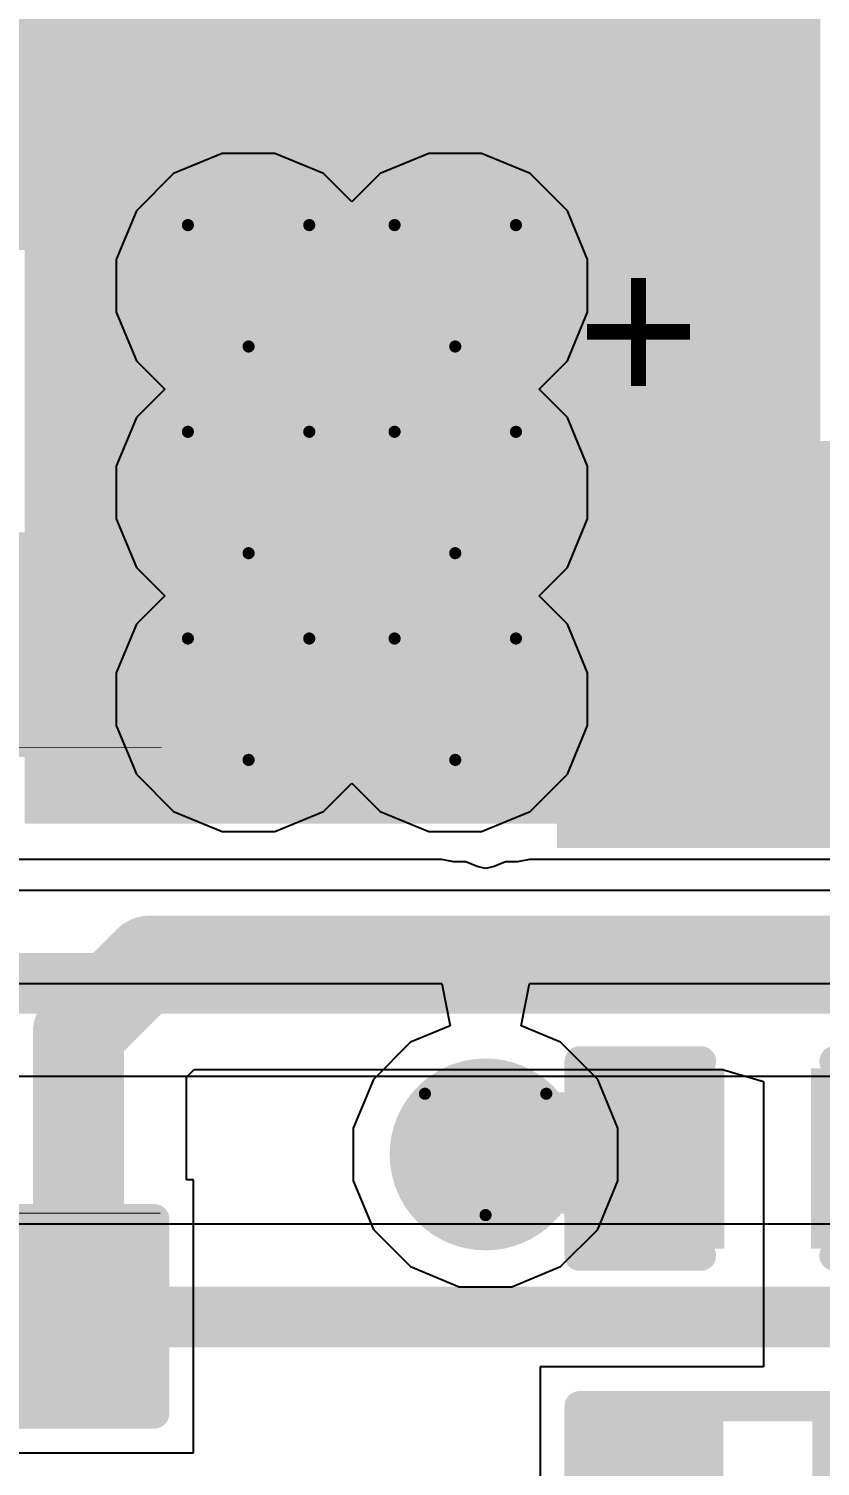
# Model space of a CAD drawing. Header units: inches. Extents: x -6 to 385, y -2 to 98.
# Drawn here: x 12.67 to 15.98, y 6.97 to 12.99 of the extents above; entities that cross this region are included whole.
import ezdxf

# ---------------------------------------------------------------- set-up
doc = ezdxf.new("R2010")
doc.units = ezdxf.units.IN
for name, color, linetype in [('Bottom Layer', 5, 'Continuous'), ('Bottom Overlay', 54, 'Continuous'), ('Bottom Paste', 16, 'Continuous'), ('Bottom Solder', 6, 'Continuous'), ('Drill Drawing', 1, 'Continuous'), ('Layer 1', 16, 'Continuous'), ('Layer 2', 76, 'Continuous'), ('Top Layer', 1, 'Continuous'), ('Top Solder', 216, 'Continuous'), ('Via Holes', 16, 'Continuous')]:
    doc.layers.add(name, color=color, linetype=linetype)
doc.styles.add('Arial', font='', dxfattribs={"height": 0.2})
doc.styles.get('Arial').set_extended_font_data('Arial')

# ---------------------------------------------------------------- blocks, each defined once
blk = doc.blocks.new('R___0402_B_22')
at = {"layer": 'Bottom Layer'}
for points in [[(-0.2413, 0.3175), (-0.2413, -0.3175), (-0.6985, -0.3175), (-0.6985, 0.3175)], [(0.6985, 0.3175), (0.6985, -0.3175), (0.2413, -0.3175), (0.2413, 0.3175)]]:
    blk.add_hatch(color=5, dxfattribs=at).paths.add_polyline_path(points)
at = {"layer": 'Bottom Paste'}
for points in [[(-0.2413, 0.3175), (-0.2413, -0.3175), (-0.6985, -0.3175), (-0.6985, 0.3175)], [(0.6985, 0.3175), (0.6985, -0.3175), (0.2413, -0.3175), (0.2413, 0.3175)]]:
    blk.add_hatch(color=16, dxfattribs=at).paths.add_polyline_path(points)
at = {"layer": 'Bottom Solder'}
for points in [[(-0.1863, 0.3725), (-0.1863, -0.3725), (-0.7535, -0.3725), (-0.7535, 0.3725)], [(0.7535, 0.3725), (0.7535, -0.3725), (0.1863, -0.3725), (0.1863, 0.3725)]]:
    blk.add_hatch(color=6, dxfattribs=at).paths.add_polyline_path(points)
at = {"layer": 'Bottom Overlay'}
for points in [[(-0.7874, 0.4064, 0.127, 0.127, 0), (-0.7874, -0.4064, 0.127, 0.127, 0)], [(0.7874, 0.4064, 0.127, 0.127, 0), (-0.7874, 0.4064, 0.127, 0.127, 0)], [(0.8128, 0.4318, 0.00323, 0.00323, 0), (-0.8128, 0.4318, 0.00323, 0.00323, 0)], [(0.7874, 0.4064, 0.127, 0.127, 0), (0.7874, -0.4064, 0.127, 0.127, 0)], [(0.7874, -0.4064, 0.127, 0.127, 0), (-0.7874, -0.4064, 0.127, 0.127, 0)]]:
    blk.add_lwpolyline(points, format="xyseb", dxfattribs=at)
for points in [[(-0.8191, 0.4064, 0.0635, 0.0635, 1), (-0.7556, 0.4064, 0.0635, 0.0635, 1)], [(-0.8191, 0.4064, 0.0635, 0.0635, 1), (-0.7556, 0.4064, 0.0635, 0.0635, 1)], [(-0.8136, 0.4318, 0.00161, 0.00161, 1), (-0.812, 0.4318, 0.00161, 0.00161, 1)], [(0.7556, 0.4064, 0.0635, 0.0635, 1), (0.8191, 0.4064, 0.0635, 0.0635, 1)], [(0.7556, 0.4064, 0.0635, 0.0635, 1), (0.8191, 0.4064, 0.0635, 0.0635, 1)], [(0.812, 0.4318, 0.00161, 0.00161, 1), (0.8136, 0.4318, 0.00161, 0.00161, 1)], [(-0.8191, -0.4064, 0.0635, 0.0635, 1), (-0.7556, -0.4064, 0.0635, 0.0635, 1)], [(-0.8191, -0.4064, 0.0635, 0.0635, 1), (-0.7556, -0.4064, 0.0635, 0.0635, 1)], [(0.7556, -0.4064, 0.0635, 0.0635, 1), (0.8191, -0.4064, 0.0635, 0.0635, 1)], [(0.7556, -0.4064, 0.0635, 0.0635, 1), (0.8191, -0.4064, 0.0635, 0.0635, 1)]]:
    blk.add_lwpolyline(points, format="xyseb", close=True, dxfattribs=at)
blk = doc.blocks.new('R___0402_B_47')
at = {"layer": 'Bottom Layer'}
for points in [[(-0.2413, 0.3175), (-0.2413, -0.3175), (-0.6985, -0.3175), (-0.6985, 0.3175)], [(0.6985, 0.3175), (0.6985, -0.3175), (0.2413, -0.3175), (0.2413, 0.3175)]]:
    blk.add_hatch(color=5, dxfattribs=at).paths.add_polyline_path(points)
at = {"layer": 'Bottom Paste'}
for points in [[(-0.2413, 0.3175), (-0.2413, -0.3175), (-0.6985, -0.3175), (-0.6985, 0.3175)], [(0.6985, 0.3175), (0.6985, -0.3175), (0.2413, -0.3175), (0.2413, 0.3175)]]:
    blk.add_hatch(color=16, dxfattribs=at).paths.add_polyline_path(points)
at = {"layer": 'Bottom Solder'}
for points in [[(-0.1863, 0.3725), (-0.1863, -0.3725), (-0.7535, -0.3725), (-0.7535, 0.3725)], [(0.7535, 0.3725), (0.7535, -0.3725), (0.1863, -0.3725), (0.1863, 0.3725)]]:
    blk.add_hatch(color=6, dxfattribs=at).paths.add_polyline_path(points)
at = {"layer": 'Bottom Overlay'}
for points in [[(-0.7874, 0.4064, 0.127, 0.127, 0), (-0.7874, -0.4064, 0.127, 0.127, 0)], [(0.7874, 0.4064, 0.127, 0.127, 0), (-0.7874, 0.4064, 0.127, 0.127, 0)], [(0.8128, 0.4318, 0.00323, 0.00323, 0), (-0.8128, 0.4318, 0.00323, 0.00323, 0)], [(0.7874, 0.4064, 0.127, 0.127, 0), (0.7874, -0.4064, 0.127, 0.127, 0)], [(0.7874, -0.4064, 0.127, 0.127, 0), (-0.7874, -0.4064, 0.127, 0.127, 0)]]:
    blk.add_lwpolyline(points, format="xyseb", dxfattribs=at)
for points in [[(-0.8192, 0.4064, 0.0635, 0.0635, 1), (-0.7557, 0.4064, 0.0635, 0.0635, 1)], [(-0.8192, 0.4064, 0.0635, 0.0635, 1), (-0.7557, 0.4064, 0.0635, 0.0635, 1)], [(-0.8136, 0.4318, 0.00161, 0.00161, 1), (-0.812, 0.4318, 0.00161, 0.00161, 1)], [(0.7556, 0.4064, 0.0635, 0.0635, 1), (0.8191, 0.4064, 0.0635, 0.0635, 1)], [(0.7556, 0.4064, 0.0635, 0.0635, 1), (0.8191, 0.4064, 0.0635, 0.0635, 1)], [(0.812, 0.4318, 0.00161, 0.00161, 1), (0.8136, 0.4318, 0.00161, 0.00161, 1)], [(-0.8192, -0.4064, 0.0635, 0.0635, 1), (-0.7557, -0.4064, 0.0635, 0.0635, 1)], [(-0.8192, -0.4064, 0.0635, 0.0635, 1), (-0.7557, -0.4064, 0.0635, 0.0635, 1)], [(0.7556, -0.4064, 0.0635, 0.0635, 1), (0.8191, -0.4064, 0.0635, 0.0635, 1)], [(0.7556, -0.4064, 0.0635, 0.0635, 1), (0.8191, -0.4064, 0.0635, 0.0635, 1)]]:
    blk.add_lwpolyline(points, format="xyseb", close=True, dxfattribs=at)
blk = doc.blocks.new('R___0402_B_55')
at = {"layer": 'Bottom Layer'}
for points in [[(-0.2413, 0.3175), (-0.2413, -0.3175), (-0.6985, -0.3175), (-0.6985, 0.3175)], [(0.6985, 0.3175), (0.6985, -0.3175), (0.2413, -0.3175), (0.2413, 0.3175)]]:
    blk.add_hatch(color=5, dxfattribs=at).paths.add_polyline_path(points)
at = {"layer": 'Bottom Paste'}
for points in [[(-0.2413, 0.3175), (-0.2413, -0.3175), (-0.6985, -0.3175), (-0.6985, 0.3175)], [(0.6985, 0.3175), (0.6985, -0.3175), (0.2413, -0.3175), (0.2413, 0.3175)]]:
    blk.add_hatch(color=16, dxfattribs=at).paths.add_polyline_path(points)
at = {"layer": 'Bottom Solder'}
for points in [[(-0.1863, 0.3725), (-0.1863, -0.3725), (-0.7535, -0.3725), (-0.7535, 0.3725)], [(0.7535, 0.3725), (0.7535, -0.3725), (0.1863, -0.3725), (0.1863, 0.3725)]]:
    blk.add_hatch(color=6, dxfattribs=at).paths.add_polyline_path(points)
at = {"layer": 'Bottom Overlay'}
for points in [[(-0.7874, -0.4064, 0.127, 0.127, 0), (-0.7874, 0.4064, 0.127, 0.127, 0)], [(-0.7874, 0.4064, 0.127, 0.127, 0), (0.7874, 0.4064, 0.127, 0.127, 0)], [(-0.8128, 0.4318, 0.00323, 0.00323, 0), (0.8128, 0.4318, 0.00323, 0.00323, 0)], [(0.7874, -0.4064, 0.127, 0.127, 0), (0.7874, 0.4064, 0.127, 0.127, 0)], [(-0.7874, -0.4064, 0.127, 0.127, 0), (0.7874, -0.4064, 0.127, 0.127, 0)]]:
    blk.add_lwpolyline(points, format="xyseb", dxfattribs=at)
for points in [[(-0.8191, 0.4064, 0.0635, 0.0635, 1), (-0.7556, 0.4064, 0.0635, 0.0635, 1)], [(-0.8191, 0.4064, 0.0635, 0.0635, 1), (-0.7556, 0.4064, 0.0635, 0.0635, 1)], [(-0.8136, 0.4318, 0.00161, 0.00161, 1), (-0.812, 0.4318, 0.00161, 0.00161, 1)], [(0.7556, 0.4064, 0.0635, 0.0635, 1), (0.8191, 0.4064, 0.0635, 0.0635, 1)], [(0.7556, 0.4064, 0.0635, 0.0635, 1), (0.8191, 0.4064, 0.0635, 0.0635, 1)], [(0.812, 0.4318, 0.00161, 0.00161, 1), (0.8136, 0.4318, 0.00161, 0.00161, 1)], [(-0.8191, -0.4064, 0.0635, 0.0635, 1), (-0.7556, -0.4064, 0.0635, 0.0635, 1)], [(-0.8191, -0.4064, 0.0635, 0.0635, 1), (-0.7556, -0.4064, 0.0635, 0.0635, 1)], [(0.7556, -0.4064, 0.0635, 0.0635, 1), (0.8191, -0.4064, 0.0635, 0.0635, 1)], [(0.7556, -0.4064, 0.0635, 0.0635, 1), (0.8191, -0.4064, 0.0635, 0.0635, 1)]]:
    blk.add_lwpolyline(points, format="xyseb", close=True, dxfattribs=at)
blk = doc.blocks.new('C___0402_B_88')
at = {"layer": 'Bottom Layer'}
for points in [[(-0.2413, 0.3175), (-0.2413, -0.3175), (-0.6985, -0.3175), (-0.6985, 0.3175)], [(0.6985, 0.3175), (0.6985, -0.3175), (0.2413, -0.3175), (0.2413, 0.3175)]]:
    blk.add_hatch(color=5, dxfattribs=at).paths.add_polyline_path(points)
at = {"layer": 'Bottom Paste'}
for points in [[(-0.2413, 0.3175), (-0.2413, -0.3175), (-0.6985, -0.3175), (-0.6985, 0.3175)], [(0.6985, 0.3175), (0.6985, -0.3175), (0.2413, -0.3175), (0.2413, 0.3175)]]:
    blk.add_hatch(color=16, dxfattribs=at).paths.add_polyline_path(points)
at = {"layer": 'Bottom Solder'}
for points in [[(-0.1813, 0.3775), (-0.1813, -0.3775), (-0.7585, -0.3775), (-0.7585, 0.3775)], [(0.7585, 0.3775), (0.7585, -0.3775), (0.1813, -0.3775), (0.1813, 0.3775)]]:
    blk.add_hatch(color=6, dxfattribs=at).paths.add_polyline_path(points)
at = {"layer": 'Bottom Overlay'}
for points in [[(-0.7874, -0.4064, 0.127, 0.127, 0), (-0.7874, 0.4064, 0.127, 0.127, 0)], [(-0.7874, 0.4064, 0.127, 0.127, 0), (-0.2794, 0.4064, 0.127, 0.127, 0)], [(0.2794, 0.4064, 0.127, 0.127, 0), (0.7874, 0.4064, 0.127, 0.127, 0)], [(0.7874, -0.4064, 0.127, 0.127, 0), (0.7874, 0.4064, 0.127, 0.127, 0)], [(-0.7874, -0.4064, 0.127, 0.127, 0), (-0.2794, -0.4064, 0.127, 0.127, 0)], [(0.2794, -0.4064, 0.127, 0.127, 0), (0.7874, -0.4064, 0.127, 0.127, 0)]]:
    blk.add_lwpolyline(points, format="xyseb", dxfattribs=at)
for points in [[(-0.8191, 0.4064, 0.0635, 0.0635, 1), (-0.7556, 0.4064, 0.0635, 0.0635, 1)], [(-0.8191, 0.4064, 0.0635, 0.0635, 1), (-0.7556, 0.4064, 0.0635, 0.0635, 1)], [(-0.3111, 0.4064, 0.0635, 0.0635, 1), (-0.2477, 0.4064, 0.0635, 0.0635, 1)], [(0.2477, 0.4064, 0.0635, 0.0635, 1), (0.3111, 0.4064, 0.0635, 0.0635, 1)], [(0.7557, 0.4064, 0.0635, 0.0635, 1), (0.8192, 0.4064, 0.0635, 0.0635, 1)], [(0.7557, 0.4064, 0.0635, 0.0635, 1), (0.8192, 0.4064, 0.0635, 0.0635, 1)], [(-0.8191, -0.4064, 0.0635, 0.0635, 1), (-0.7556, -0.4064, 0.0635, 0.0635, 1)], [(-0.8191, -0.4064, 0.0635, 0.0635, 1), (-0.7556, -0.4064, 0.0635, 0.0635, 1)], [(-0.3111, -0.4064, 0.0635, 0.0635, 1), (-0.2476, -0.4064, 0.0635, 0.0635, 1)], [(0.2477, -0.4064, 0.0635, 0.0635, 1), (0.3111, -0.4064, 0.0635, 0.0635, 1)], [(0.7556, -0.4064, 0.0635, 0.0635, 1), (0.8191, -0.4064, 0.0635, 0.0635, 1)], [(0.7556, -0.4064, 0.0635, 0.0635, 1), (0.8191, -0.4064, 0.0635, 0.0635, 1)]]:
    blk.add_lwpolyline(points, format="xyseb", close=True, dxfattribs=at)
blk = doc.blocks.new('T____0805_B_97')
at = {"layer": 'Bottom Layer'}
for points in [[(-1.25, 0.75), (-0.25, 0.75), (-0.25, -0.75), (-1.25, -0.75)], [(0.25, 0.75), (1.25, 0.75), (1.25, -0.75), (0.25, -0.75)]]:
    blk.add_hatch(color=5, dxfattribs=at).paths.add_polyline_path(points)
at = {"layer": 'Bottom Paste'}
for points in [[(-1.25, 0.75), (-0.25, 0.75), (-0.25, -0.75), (-1.25, -0.75)], [(0.25, 0.75), (1.25, 0.75), (1.25, -0.75), (0.25, -0.75)]]:
    blk.add_hatch(color=16, dxfattribs=at).paths.add_polyline_path(points)
at = {"layer": 'Bottom Solder'}
for points in [[(-1.3516, 0.8516), (-0.1484, 0.8516), (-0.1484, -0.8516), (-1.3516, -0.8516)], [(0.1484, 0.8516), (1.3516, 0.8516), (1.3516, -0.8516), (0.1484, -0.8516)]]:
    blk.add_hatch(color=6, dxfattribs=at).paths.add_polyline_path(points)
at = {"layer": 'Bottom Overlay'}
for points in [[(-0.1, 0.7, 0.127, 0.127, 0), (0.1, 0.7, 0.127, 0.127, 0)], [(-0.1, -0.7, 0.127, 0.127, 0), (0.1, -0.7, 0.127, 0.127, 0)]]:
    blk.add_lwpolyline(points, format="xyseb", dxfattribs=at)
for points in [[(-0.1317, 0.7, 0.0635, 0.0635, 1), (-0.0682, 0.7, 0.0635, 0.0635, 1)], [(0.0683, 0.7, 0.0635, 0.0635, 1), (0.1318, 0.7, 0.0635, 0.0635, 1)], [(-0.1317, -0.7, 0.0635, 0.0635, 1), (-0.0682, -0.7, 0.0635, 0.0635, 1)], [(0.0683, -0.7, 0.0635, 0.0635, 1), (0.1318, -0.7, 0.0635, 0.0635, 1)]]:
    blk.add_lwpolyline(points, format="xyseb", close=True, dxfattribs=at)
at = {"layer": 'Bottom Overlay', "style": 'Arial', "text_generation_flag": 2}
blk.add_text('+', height=0.635, rotation=180, dxfattribs=at).set_placement((-1.2697, 1.6154))

msp = doc.modelspace()

# ---------------------------------------------------------------- hatches: boundary and pattern name
at = {"layer": 'Bottom Layer'}
for points in [[(9.2427, 12.065), (15.55, 12.065), (15.55, 18.669), (9.2427, 18.669)], [(12.6492, 9.664), (15.9799, 9.664), (15.9799, 18.669), (12.6492, 18.669)]]:
    msp.add_hatch(color=5, dxfattribs=at).paths.add_polyline_path(points)
h = msp.add_hatch(color=5, dxfattribs=at)
edge = h.paths.add_edge_path()
edge.add_arc((13.5867, 11.9157), 0.3, 0, 360)
h = msp.add_hatch(color=5, dxfattribs=at)
edge = h.paths.add_edge_path()
edge.add_arc((14.4519, 11.9157), 0.3, 0, 360)
h = msp.add_hatch(color=5, dxfattribs=at)
edge = h.paths.add_edge_path()
edge.add_arc((13.5867, 11.0506), 0.3, 0, 360)
h = msp.add_hatch(color=5, dxfattribs=at)
edge = h.paths.add_edge_path()
edge.add_arc((14.4519, 11.0506), 0.3, 0, 360)
h = msp.add_hatch(color=5, dxfattribs=at)
edge = h.paths.add_edge_path()
edge.add_arc((13.5867, 10.1854), 0.3, 0, 360)
h = msp.add_hatch(color=5, dxfattribs=at)
edge = h.paths.add_edge_path()
edge.add_arc((14.4519, 10.1854), 0.3, 0, 360)
h = msp.add_hatch(color=5, dxfattribs=at)
edge = h.paths.add_edge_path()
edge.add_arc((14.5789, 8.28), 0.3, 0, 360)
at = {"layer": 'Bottom Solder'}
h = msp.add_hatch(color=6, dxfattribs=at)
edge = h.paths.add_edge_path()
edge.add_arc((13.5867, 11.9157), 0.4016, 0, 360)
h = msp.add_hatch(color=6, dxfattribs=at)
edge = h.paths.add_edge_path()
edge.add_arc((14.4519, 11.9157), 0.4016, 0, 360)
h = msp.add_hatch(color=6, dxfattribs=at)
edge = h.paths.add_edge_path()
edge.add_arc((13.5867, 11.0506), 0.4016, 0, 360)
h = msp.add_hatch(color=6, dxfattribs=at)
edge = h.paths.add_edge_path()
edge.add_arc((14.4519, 11.0506), 0.4016, 0, 360)
h = msp.add_hatch(color=6, dxfattribs=at)
edge = h.paths.add_edge_path()
edge.add_arc((13.5867, 10.1854), 0.4016, 0, 360)
h = msp.add_hatch(color=6, dxfattribs=at)
edge = h.paths.add_edge_path()
edge.add_arc((14.4519, 10.1854), 0.4016, 0, 360)
h = msp.add_hatch(color=6, dxfattribs=at)
edge = h.paths.add_edge_path()
edge.add_arc((14.5789, 8.28), 0.4016, 0, 360)
at = {"layer": 'Layer 1'}
h = msp.add_hatch(color=16, dxfattribs=at)
edge = h.paths.add_edge_path()
edge.add_arc((13.5867, 11.9157), 0.3, 0, 360)
h = msp.add_hatch(color=16, dxfattribs=at)
edge = h.paths.add_edge_path()
edge.add_arc((14.4519, 11.9157), 0.3, 0, 360)
h = msp.add_hatch(color=16, dxfattribs=at)
edge = h.paths.add_edge_path()
edge.add_arc((13.5867, 11.0506), 0.3, 0, 360)
h = msp.add_hatch(color=16, dxfattribs=at)
edge = h.paths.add_edge_path()
edge.add_arc((14.4519, 11.0506), 0.3, 0, 360)
h = msp.add_hatch(color=16, dxfattribs=at)
edge = h.paths.add_edge_path()
edge.add_arc((13.5867, 10.1854), 0.3, 0, 360)
h = msp.add_hatch(color=16, dxfattribs=at)
edge = h.paths.add_edge_path()
edge.add_arc((14.4519, 10.1854), 0.3, 0, 360)
h = msp.add_hatch(color=16, dxfattribs=at)
edge = h.paths.add_edge_path()
edge.add_arc((14.5789, 8.28), 0.3, 0, 360)
at = {"layer": 'Layer 2'}
h = msp.add_hatch(color=76, dxfattribs=at)
edge = h.paths.add_edge_path()
edge.add_arc((13.5867, 11.9157), 0.3, 0, 360)
h = msp.add_hatch(color=76, dxfattribs=at)
edge = h.paths.add_edge_path()
edge.add_arc((14.4519, 11.9157), 0.3, 0, 360)
h = msp.add_hatch(color=76, dxfattribs=at)
edge = h.paths.add_edge_path()
edge.add_arc((13.5867, 11.0506), 0.3, 0, 360)
h = msp.add_hatch(color=76, dxfattribs=at)
edge = h.paths.add_edge_path()
edge.add_arc((14.4519, 11.0506), 0.3, 0, 360)
h = msp.add_hatch(color=76, dxfattribs=at)
edge = h.paths.add_edge_path()
edge.add_arc((13.5867, 10.1854), 0.3, 0, 360)
h = msp.add_hatch(color=76, dxfattribs=at)
edge = h.paths.add_edge_path()
edge.add_arc((14.4519, 10.1854), 0.3, 0, 360)
h = msp.add_hatch(color=76, dxfattribs=at)
edge = h.paths.add_edge_path()
edge.add_arc((14.5789, 8.28), 0.3, 0, 360)
at = {"layer": 'Top Layer'}
h = msp.add_hatch(color=1, dxfattribs=at)
edge = h.paths.add_edge_path()
edge.add_arc((13.5867, 11.9157), 0.3, 0, 360)
h = msp.add_hatch(color=1, dxfattribs=at)
edge = h.paths.add_edge_path()
edge.add_arc((14.4519, 11.9157), 0.3, 0, 360)
h = msp.add_hatch(color=1, dxfattribs=at)
edge = h.paths.add_edge_path()
edge.add_arc((13.5867, 11.0506), 0.3, 0, 360)
h = msp.add_hatch(color=1, dxfattribs=at)
edge = h.paths.add_edge_path()
edge.add_arc((14.4519, 11.0506), 0.3, 0, 360)
h = msp.add_hatch(color=1, dxfattribs=at)
edge = h.paths.add_edge_path()
edge.add_arc((13.5867, 10.1854), 0.3, 0, 360)
h = msp.add_hatch(color=1, dxfattribs=at)
edge = h.paths.add_edge_path()
edge.add_arc((14.4519, 10.1854), 0.3, 0, 360)
h = msp.add_hatch(color=1, dxfattribs=at)
edge = h.paths.add_edge_path()
edge.add_arc((14.5789, 8.28), 0.3, 0, 360)
at = {"layer": 'Top Solder'}
h = msp.add_hatch(color=216, dxfattribs=at)
edge = h.paths.add_edge_path()
edge.add_arc((13.5867, 11.9157), 0.4016, 0, 360)
h = msp.add_hatch(color=216, dxfattribs=at)
edge = h.paths.add_edge_path()
edge.add_arc((14.4519, 11.9157), 0.4016, 0, 360)
h = msp.add_hatch(color=216, dxfattribs=at)
edge = h.paths.add_edge_path()
edge.add_arc((13.5867, 11.0506), 0.4016, 0, 360)
h = msp.add_hatch(color=216, dxfattribs=at)
edge = h.paths.add_edge_path()
edge.add_arc((14.4519, 11.0506), 0.4016, 0, 360)
h = msp.add_hatch(color=216, dxfattribs=at)
edge = h.paths.add_edge_path()
edge.add_arc((13.5867, 10.1854), 0.4016, 0, 360)
h = msp.add_hatch(color=216, dxfattribs=at)
edge = h.paths.add_edge_path()
edge.add_arc((14.4519, 10.1854), 0.4016, 0, 360)
h = msp.add_hatch(color=216, dxfattribs=at)
edge = h.paths.add_edge_path()
edge.add_arc((14.5789, 8.28), 0.4016, 0, 360)
at = {"layer": 'Via Holes'}
h = msp.add_hatch(color=7, dxfattribs=at)
edge = h.paths.add_edge_path()
edge.add_arc((13.5867, 11.9157), 0.15, 0, 360)
h = msp.add_hatch(color=7, dxfattribs=at)
edge = h.paths.add_edge_path()
edge.add_arc((14.4519, 11.9157), 0.15, 0, 360)
h = msp.add_hatch(color=7, dxfattribs=at)
edge = h.paths.add_edge_path()
edge.add_arc((13.5867, 11.0506), 0.15, 0, 360)
h = msp.add_hatch(color=7, dxfattribs=at)
edge = h.paths.add_edge_path()
edge.add_arc((14.4519, 11.0506), 0.15, 0, 360)
h = msp.add_hatch(color=7, dxfattribs=at)
edge = h.paths.add_edge_path()
edge.add_arc((13.5867, 10.1854), 0.15, 0, 360)
h = msp.add_hatch(color=7, dxfattribs=at)
edge = h.paths.add_edge_path()
edge.add_arc((14.4519, 10.1854), 0.15, 0, 360)
h = msp.add_hatch(color=7, dxfattribs=at)
edge = h.paths.add_edge_path()
edge.add_arc((14.5789, 8.28), 0.15, 0, 360)

# ---------------------------------------------------------------- linework, layer by layer
at = {"layer": 'Bottom Layer'}
for p, q in [((13.3273, 8.6034), (13.3594, 8.6355)), ((13.3594, 8.6355), (15.5711, 8.6355)), ((15.5711, 8.6355), (15.7423, 8.5852)), ((13.3273, 8.1739), (13.3273, 8.6034)), ((15.7423, 8.5852), (15.7423, 7.3911)), ((13.3567, 8.1739), (13.3273, 8.1739)), ((13.3567, 7.0309), (13.3567, 8.1739)), ((15.7423, 7.3911), (14.8075, 7.3911)), ((14.8075, 7.3911), (14.8075, 6.2481)), ((12.3086, 7.0309), (13.3567, 7.0309))]:
    msp.add_line(p, q, dxfattribs=at)
for points in [[(12.9437, 10.414, 0.508, 0.508, 0), (13.6375, 10.414, 0.508, 0.508, 0)], [(12.8741, 8.7912, 0.381, 0.381, 0), (13.1717, 9.0888, 0.381, 0.381, 0)], [(13.1717, 9.0888, 0.381, 0.381, 0), (18.0509, 9.0888, 0.381, 0.381, 0)], [(12.8741, 7.6024, 0.381, 0.381, 0), (12.8741, 8.7912, 0.381, 0.381, 0)], [(14.5853, 8.2864, 0.508, 0.508, 0), (15.2665, 8.2864, 0.508, 0.508, 0)]]:
    msp.add_lwpolyline(points, format="xyseb", dxfattribs=at)
for points in [[(12.8167, 10.414, 0.254, 0.254, 1), (13.0707, 10.414, 0.254, 0.254, 1)], [(13.5105, 10.414, 0.254, 0.254, 1), (13.7645, 10.414, 0.254, 0.254, 1)], [(13.0764, 9.0888, 0.1905, 0.1905, 1), (13.2669, 9.0888, 0.1905, 0.1905, 1)], [(13.0764, 9.0888, 0.1905, 0.1905, 1), (13.2669, 9.0888, 0.1905, 0.1905, 1)], [(12.7788, 8.7912, 0.1905, 0.1905, 1), (12.9693, 8.7912, 0.1905, 0.1905, 1)], [(12.7788, 8.7912, 0.1905, 0.1905, 1), (12.9693, 8.7912, 0.1905, 0.1905, 1)], [(14.4583, 8.2864, 0.254, 0.254, 1), (14.7123, 8.2864, 0.254, 0.254, 1)], [(15.1395, 8.2864, 0.254, 0.254, 1), (15.3935, 8.2864, 0.254, 0.254, 1)], [(12.7788, 7.6024, 0.1905, 0.1905, 1), (12.9693, 7.6024, 0.1905, 0.1905, 1)]]:
    msp.add_lwpolyline(points, format="xyseb", close=True, dxfattribs=at)
at = {"layer": 'Drill Drawing'}
for points in [[(13.3327, 12.1697, 0.0508, 0.0508, 0), (13.8407, 12.1697, 0.0508, 0.0508, 0)], [(13.3327, 12.1697, 0.0508, 0.0508, 0), (13.5867, 11.6617, 0.0508, 0.0508, 0)], [(13.5867, 11.6617, 0.0508, 0.0508, 0), (13.8407, 12.1697, 0.0508, 0.0508, 0)], [(14.1979, 12.1697, 0.0508, 0.0508, 0), (14.7059, 12.1697, 0.0508, 0.0508, 0)], [(14.1979, 12.1697, 0.0508, 0.0508, 0), (14.4519, 11.6617, 0.0508, 0.0508, 0)], [(14.4519, 11.6617, 0.0508, 0.0508, 0), (14.7059, 12.1697, 0.0508, 0.0508, 0)], [(13.3327, 11.3046, 0.0508, 0.0508, 0), (13.8407, 11.3046, 0.0508, 0.0508, 0)], [(13.3327, 11.3046, 0.0508, 0.0508, 0), (13.5867, 10.7966, 0.0508, 0.0508, 0)], [(13.5867, 10.7966, 0.0508, 0.0508, 0), (13.8407, 11.3046, 0.0508, 0.0508, 0)], [(14.1979, 11.3046, 0.0508, 0.0508, 0), (14.7059, 11.3046, 0.0508, 0.0508, 0)], [(14.1979, 11.3046, 0.0508, 0.0508, 0), (14.4519, 10.7966, 0.0508, 0.0508, 0)], [(14.4519, 10.7966, 0.0508, 0.0508, 0), (14.7059, 11.3046, 0.0508, 0.0508, 0)], [(13.3327, 10.4394, 0.0508, 0.0508, 0), (13.8407, 10.4394, 0.0508, 0.0508, 0)], [(13.3327, 10.4394, 0.0508, 0.0508, 0), (13.5867, 9.9314, 0.0508, 0.0508, 0)], [(13.5867, 9.9314, 0.0508, 0.0508, 0), (13.8407, 10.4394, 0.0508, 0.0508, 0)], [(14.1979, 10.4394, 0.0508, 0.0508, 0), (14.7059, 10.4394, 0.0508, 0.0508, 0)], [(14.1979, 10.4394, 0.0508, 0.0508, 0), (14.4519, 9.9314, 0.0508, 0.0508, 0)], [(14.4519, 9.9314, 0.0508, 0.0508, 0), (14.7059, 10.4394, 0.0508, 0.0508, 0)], [(14.3249, 8.534, 0.0508, 0.0508, 0), (14.8329, 8.534, 0.0508, 0.0508, 0)], [(14.3249, 8.534, 0.0508, 0.0508, 0), (14.5789, 8.026, 0.0508, 0.0508, 0)], [(14.5789, 8.026, 0.0508, 0.0508, 0), (14.8329, 8.534, 0.0508, 0.0508, 0)]]:
    msp.add_lwpolyline(points, format="xyseb", dxfattribs=at)
for points in [[(13.32, 12.1697, 0.0254, 0.0254, 1), (13.3454, 12.1697, 0.0254, 0.0254, 1)], [(13.32, 12.1697, 0.0254, 0.0254, 1), (13.3454, 12.1697, 0.0254, 0.0254, 1)], [(13.828, 12.1697, 0.0254, 0.0254, 1), (13.8534, 12.1697, 0.0254, 0.0254, 1)], [(13.828, 12.1697, 0.0254, 0.0254, 1), (13.8534, 12.1697, 0.0254, 0.0254, 1)], [(14.1852, 12.1697, 0.0254, 0.0254, 1), (14.2106, 12.1697, 0.0254, 0.0254, 1)], [(14.1852, 12.1697, 0.0254, 0.0254, 1), (14.2106, 12.1697, 0.0254, 0.0254, 1)], [(14.6932, 12.1697, 0.0254, 0.0254, 1), (14.7186, 12.1697, 0.0254, 0.0254, 1)], [(14.6932, 12.1697, 0.0254, 0.0254, 1), (14.7186, 12.1697, 0.0254, 0.0254, 1)], [(13.574, 11.6617, 0.0254, 0.0254, 1), (13.5994, 11.6617, 0.0254, 0.0254, 1)], [(13.574, 11.6617, 0.0254, 0.0254, 1), (13.5994, 11.6617, 0.0254, 0.0254, 1)], [(14.4392, 11.6617, 0.0254, 0.0254, 1), (14.4646, 11.6617, 0.0254, 0.0254, 1)], [(14.4392, 11.6617, 0.0254, 0.0254, 1), (14.4646, 11.6617, 0.0254, 0.0254, 1)], [(13.32, 11.3046, 0.0254, 0.0254, 1), (13.3454, 11.3046, 0.0254, 0.0254, 1)], [(13.32, 11.3046, 0.0254, 0.0254, 1), (13.3454, 11.3046, 0.0254, 0.0254, 1)], [(13.828, 11.3046, 0.0254, 0.0254, 1), (13.8534, 11.3046, 0.0254, 0.0254, 1)], [(13.828, 11.3046, 0.0254, 0.0254, 1), (13.8534, 11.3046, 0.0254, 0.0254, 1)], [(14.1852, 11.3046, 0.0254, 0.0254, 1), (14.2106, 11.3046, 0.0254, 0.0254, 1)], [(14.1852, 11.3046, 0.0254, 0.0254, 1), (14.2106, 11.3046, 0.0254, 0.0254, 1)], [(14.6932, 11.3046, 0.0254, 0.0254, 1), (14.7186, 11.3046, 0.0254, 0.0254, 1)], [(14.6932, 11.3046, 0.0254, 0.0254, 1), (14.7186, 11.3046, 0.0254, 0.0254, 1)], [(13.574, 10.7966, 0.0254, 0.0254, 1), (13.5994, 10.7966, 0.0254, 0.0254, 1)], [(13.574, 10.7966, 0.0254, 0.0254, 1), (13.5994, 10.7966, 0.0254, 0.0254, 1)], [(14.4392, 10.7966, 0.0254, 0.0254, 1), (14.4646, 10.7966, 0.0254, 0.0254, 1)], [(14.4392, 10.7966, 0.0254, 0.0254, 1), (14.4646, 10.7966, 0.0254, 0.0254, 1)], [(13.32, 10.4394, 0.0254, 0.0254, 1), (13.3454, 10.4394, 0.0254, 0.0254, 1)], [(13.32, 10.4394, 0.0254, 0.0254, 1), (13.3454, 10.4394, 0.0254, 0.0254, 1)], [(13.828, 10.4394, 0.0254, 0.0254, 1), (13.8534, 10.4394, 0.0254, 0.0254, 1)], [(13.828, 10.4394, 0.0254, 0.0254, 1), (13.8534, 10.4394, 0.0254, 0.0254, 1)], [(14.1852, 10.4394, 0.0254, 0.0254, 1), (14.2106, 10.4394, 0.0254, 0.0254, 1)], [(14.1852, 10.4394, 0.0254, 0.0254, 1), (14.2106, 10.4394, 0.0254, 0.0254, 1)], [(14.6932, 10.4394, 0.0254, 0.0254, 1), (14.7186, 10.4394, 0.0254, 0.0254, 1)], [(14.6932, 10.4394, 0.0254, 0.0254, 1), (14.7186, 10.4394, 0.0254, 0.0254, 1)], [(13.574, 9.9314, 0.0254, 0.0254, 1), (13.5994, 9.9314, 0.0254, 0.0254, 1)], [(13.574, 9.9314, 0.0254, 0.0254, 1), (13.5994, 9.9314, 0.0254, 0.0254, 1)], [(14.4392, 9.9314, 0.0254, 0.0254, 1), (14.4646, 9.9314, 0.0254, 0.0254, 1)], [(14.4392, 9.9314, 0.0254, 0.0254, 1), (14.4646, 9.9314, 0.0254, 0.0254, 1)], [(14.3122, 8.534, 0.0254, 0.0254, 1), (14.3376, 8.534, 0.0254, 0.0254, 1)], [(14.3122, 8.534, 0.0254, 0.0254, 1), (14.3376, 8.534, 0.0254, 0.0254, 1)], [(14.8202, 8.534, 0.0254, 0.0254, 1), (14.8456, 8.534, 0.0254, 0.0254, 1)], [(14.8202, 8.534, 0.0254, 0.0254, 1), (14.8456, 8.534, 0.0254, 0.0254, 1)], [(14.5662, 8.026, 0.0254, 0.0254, 1), (14.5916, 8.026, 0.0254, 0.0254, 1)], [(14.5662, 8.026, 0.0254, 0.0254, 1), (14.5916, 8.026, 0.0254, 0.0254, 1)]]:
    msp.add_lwpolyline(points, format="xyseb", close=True, dxfattribs=at)
at = {"layer": 'Layer 1'}
for p, q in [((13.4766, 12.4697), (13.2729, 12.3854)), ((13.6969, 12.4697), (13.4766, 12.4697)), ((13.9006, 12.3854), (13.6969, 12.4697)), ((14.3417, 12.4697), (14.1381, 12.3854)), ((14.5621, 12.4697), (14.3417, 12.4697)), ((14.7657, 12.3854), (14.5621, 12.4697)), ((13.2729, 12.3854), (13.1171, 12.2295)), ((14.0193, 12.2666), (13.9006, 12.3854)), ((14.1381, 12.3854), (14.0193, 12.2666)), ((14.9216, 12.2295), (14.7657, 12.3854)), ((13.1171, 12.2295), (13.0328, 12.0259)), ((15.0059, 12.0259), (14.9216, 12.2295)), ((13.0328, 12.0259), (13.0328, 11.8055)), ((15.0059, 11.8055), (15.0059, 12.0259)), ((13.0328, 11.8055), (13.1171, 11.6019)), ((14.9216, 11.6019), (15.0059, 11.8055)), ((13.1171, 11.6019), (13.2359, 11.4831)), ((14.8028, 11.4831), (14.9216, 11.6019)), ((13.2359, 11.4831), (13.1171, 11.3644)), ((14.9216, 11.3644), (14.8028, 11.4831)), ((13.1171, 11.3644), (13.0328, 11.1608)), ((15.0059, 11.1608), (14.9216, 11.3644)), ((13.0328, 11.1608), (13.0328, 10.9404)), ((15.0059, 10.9404), (15.0059, 11.1608)), ((13.0328, 10.9404), (13.1171, 10.7367)), ((14.9216, 10.7367), (15.0059, 10.9404)), ((13.1171, 10.7367), (13.2359, 10.618)), ((14.8028, 10.618), (14.9216, 10.7367)), ((13.2359, 10.618), (13.1171, 10.4992)), ((14.9216, 10.4992), (14.8028, 10.618)), ((13.1171, 10.4992), (13.0328, 10.2956)), ((15.0059, 10.2956), (14.9216, 10.4992)), ((13.0328, 10.2956), (13.0328, 10.0752)), ((15.0059, 10.0752), (15.0059, 10.2956)), ((13.0328, 10.0752), (13.1171, 9.8716)), ((14.9216, 9.8716), (15.0059, 10.0752)), ((13.1171, 9.8716), (13.2729, 9.7157)), ((14.7657, 9.7157), (14.9216, 9.8716)), ((13.9006, 9.7157), (14.0193, 9.8345)), ((14.0193, 9.8345), (14.1381, 9.7157)), ((13.2729, 9.7157), (13.4766, 9.6314)), ((13.6969, 9.6314), (13.9006, 9.7157)), ((14.1381, 9.7157), (14.3417, 9.6314)), ((14.5621, 9.6314), (14.7657, 9.7157)), ((13.4766, 9.6314), (13.6969, 9.6314)), ((14.3417, 9.6314), (14.5621, 9.6314))]:
    msp.add_line(p, q, dxfattribs=at)
at = {"layer": 'Layer 2'}
for p, q in [((14.3952, 9.514), (12.1202, 9.514)), ((14.4452, 9.504), (14.3952, 9.514)), ((14.7626, 9.514), (14.7126, 9.504)), ((17.023, 9.514), (14.7626, 9.514)), ((14.4962, 9.504), (14.4452, 9.504)), ((14.5434, 9.4845), (14.4962, 9.504)), ((14.5789, 9.4774), (14.5434, 9.4845)), ((14.6144, 9.4845), (14.5789, 9.4774)), ((14.6616, 9.504), (14.6144, 9.4845)), ((14.7126, 9.504), (14.6616, 9.504)), ((12.1202, 8.996), (14.3952, 8.996)), ((14.3952, 8.996), (14.4306, 8.8182)), ((14.7272, 8.8182), (14.7626, 8.996)), ((14.7626, 8.996), (17.2376, 8.996)), ((14.4306, 8.8182), (14.2651, 8.7497)), ((14.8927, 8.7497), (14.7272, 8.8182)), ((14.2651, 8.7497), (14.1092, 8.5938)), ((15.0486, 8.5938), (14.8927, 8.7497)), ((14.1092, 8.5938), (14.0249, 8.3902)), ((15.1329, 8.3902), (15.0486, 8.5938)), ((14.0249, 8.3902), (14.0249, 8.1698)), ((15.1329, 8.1698), (15.1329, 8.3902)), ((14.0249, 8.1698), (14.1092, 7.9662)), ((15.0486, 7.9662), (15.1329, 8.1698)), ((14.1092, 7.9662), (14.2651, 7.8103)), ((14.8927, 7.8103), (15.0486, 7.9662)), ((14.2651, 7.8103), (14.4687, 7.726)), ((14.6891, 7.726), (14.8927, 7.8103)), ((14.4687, 7.726), (14.6891, 7.726))]:
    msp.add_line(p, q, dxfattribs=at)
at = {"layer": 'Top Layer'}
for p, q in [((13.4766, 12.4697), (13.2729, 12.3854)), ((13.6969, 12.4697), (13.4766, 12.4697)), ((13.9006, 12.3854), (13.6969, 12.4697)), ((14.3417, 12.4697), (14.1381, 12.3854)), ((14.5621, 12.4697), (14.3417, 12.4697)), ((14.7657, 12.3854), (14.5621, 12.4697)), ((13.2729, 12.3854), (13.1171, 12.2295)), ((14.0193, 12.2666), (13.9006, 12.3854)), ((14.1381, 12.3854), (14.0193, 12.2666)), ((14.9216, 12.2295), (14.7657, 12.3854)), ((13.1171, 12.2295), (13.0328, 12.0259)), ((15.0059, 12.0259), (14.9216, 12.2295)), ((13.0328, 12.0259), (13.0328, 11.8055)), ((15.0059, 11.8055), (15.0059, 12.0259)), ((13.0328, 11.8055), (13.1171, 11.6019)), ((14.9216, 11.6019), (15.0059, 11.8055)), ((13.1171, 11.6019), (13.2359, 11.4831)), ((14.8028, 11.4831), (14.9216, 11.6019)), ((13.2359, 11.4831), (13.1171, 11.3644)), ((14.9216, 11.3644), (14.8028, 11.4831)), ((13.1171, 11.3644), (13.0328, 11.1608)), ((15.0059, 11.1608), (14.9216, 11.3644)), ((13.0328, 11.1608), (13.0328, 10.9404)), ((15.0059, 10.9404), (15.0059, 11.1608)), ((13.0328, 10.9404), (13.1171, 10.7367)), ((14.9216, 10.7367), (15.0059, 10.9404)), ((13.1171, 10.7367), (13.2359, 10.618)), ((14.8028, 10.618), (14.9216, 10.7367)), ((13.2359, 10.618), (13.1171, 10.4992)), ((14.9216, 10.4992), (14.8028, 10.618)), ((13.1171, 10.4992), (13.0328, 10.2956)), ((15.0059, 10.2956), (14.9216, 10.4992)), ((13.0328, 10.2956), (13.0328, 10.0752)), ((15.0059, 10.0752), (15.0059, 10.2956)), ((13.0328, 10.0752), (13.1171, 9.8716)), ((14.9216, 9.8716), (15.0059, 10.0752)), ((13.1171, 9.8716), (13.2729, 9.7157)), ((14.7657, 9.7157), (14.9216, 9.8716)), ((13.9006, 9.7157), (14.0193, 9.8345)), ((14.0193, 9.8345), (14.1381, 9.7157)), ((13.2729, 9.7157), (13.4766, 9.6314)), ((13.6969, 9.6314), (13.9006, 9.7157)), ((14.1381, 9.7157), (14.3417, 9.6314)), ((14.5621, 9.6314), (14.7657, 9.7157)), ((13.4766, 9.6314), (13.6969, 9.6314)), ((14.3417, 9.6314), (14.5621, 9.6314)), ((18.1488, 9.3845), (9.3256, 9.3845)), ((9.3256, 8.6075), (16.3012, 8.6075)), ((16.3191, 7.9875), (9.3256, 7.9875))]:
    msp.add_line(p, q, dxfattribs=at)
for points in [[(8.9306, 8.996, 0.254, 0.254, 0), (18.3097, 8.996, 0.254, 0.254, 0)], [(8.9306, 7.599, 0.254, 0.254, 0), (19.4506, 7.599, 0.254, 0.254, 0)]]:
    msp.add_lwpolyline(points, format="xyseb", dxfattribs=at)

# ---------------------------------------------------------------- block references
for name, p in [('T____0805_B_97', (16.2299, 10.414)), ('C___0402_B_88', (15.76, 8.2628)), ('R___0402_B_55', (12.4042, 7.6024))]:
    msp.add_blockref(name, p)
at = {"rotation": 180}
for name, p in [('R___0402_B_22', (12.4079, 10.414)), ('R___0402_B_47', (15.76, 6.8196))]:
    msp.add_blockref(name, p, dxfattribs=at)

doc.saveas('drawing.dxf')
